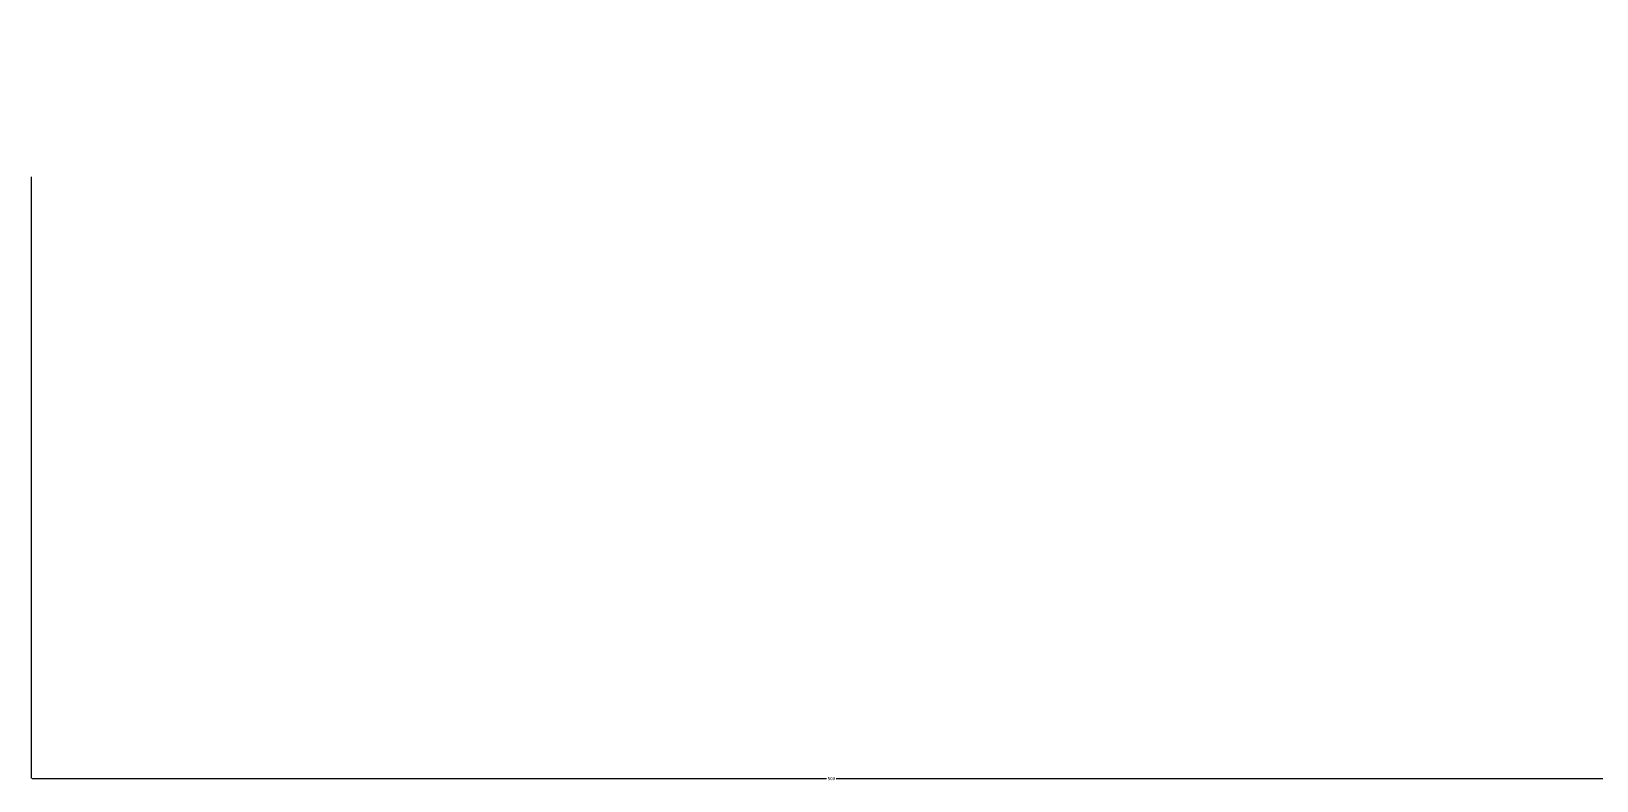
# Model space of a CAD drawing. Header units: metres. Extents: x 131195 to 135203, y -47346 to -44477.
# Drawn here: x 132863.3 to 133352.4, y -47075.6 to -46841.3 of the extents above; entities that cross this region are included whole.
import ezdxf

# ---------------------------------------------------------------- set-up
doc = ezdxf.new("R2010")
doc.units = ezdxf.units.M
doc.layers.add('细线', color=1, linetype='Continuous')
doc.dimstyles.get("Standard").update_dxf_attribs({"dimtxt": 2.5, "dimasz": 2.5, "dimexe": 1.25, "dimexo": 0.625, "dimtad": 1, "dimcen": 2.5, "dimazin": 3, "dimtfac": 1, "dimtmove": 0, "dimatfit": 3})

# ---------------------------------------------------------------- blocks, each defined once
blk = doc.blocks.new('_CLOSEDFILLED')
at = {"color": 0, "linetype": 'BYBLOCK'}
blk.add_solid([(-1, 0.2), (0, 0), (-1, -0.2)], dxfattribs=at)
blk = doc.blocks.new('*D14')
for p, q in [((133363.3, -46841.29), (133363.3, -47074.94)), ((132863.3, -46886.78), (132863.3, -47074.94)), ((132863.55, -47074.94), (133111.8, -47074.94)), ((133114.8, -47074.94), (133363.05, -47074.94))]:
    blk.add_line(p, q)
at = {"layer": 'Defpoints'}
for p in [(133363.3, -46841.29), (132863.3, -46886.78), (132863.3, -47074.94)]:
    blk.add_point(p, dxfattribs=at)
at = {"layer": '细线', "xscale": 0.25, "yscale": 0.25, "rotation": 180}
blk.add_blockref('_CLOSEDFILLED', (132863.3, -47074.94), dxfattribs=at)
at = {"layer": '细线', "xscale": 0.25, "yscale": 0.25}
blk.add_blockref('_CLOSEDFILLED', (133363.3, -47074.94), dxfattribs=at)
at = {"layer": '细线', "insert": (133113.3, -47074.94), "char_height": 1, "attachment_point": 5}
blk.add_mtext('500', dxfattribs=at)

msp = doc.modelspace()

# ---------------------------------------------------------------- dimensions: what is measured, and where the dimension line sits
at = {"layer": '细线'}
dim = msp.add_linear_dim(base=(132863.3, -47074.94), p1=(132863.3, -46886.78), p2=(133363.3, -46841.29), dimstyle='Standard', dxfattribs=at)
dim.commit()
dim.dimension.update_dxf_attribs({"geometry": '*D14', "text_midpoint": (133113.3, -47074.94)})

doc.saveas('drawing.dxf')
